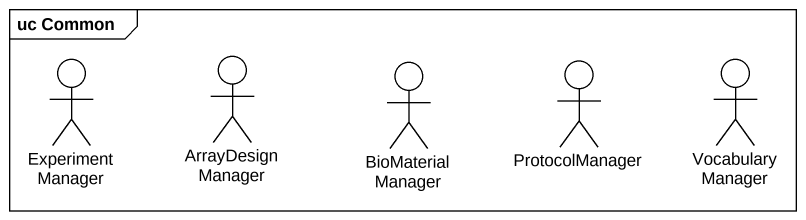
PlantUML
@startuml
mainframe uc Common
actor ExperimentManager
actor ArrayDesignManager
actor BioMaterialManager
actor ProtocolManager
actor VocabularyManager
@enduml
